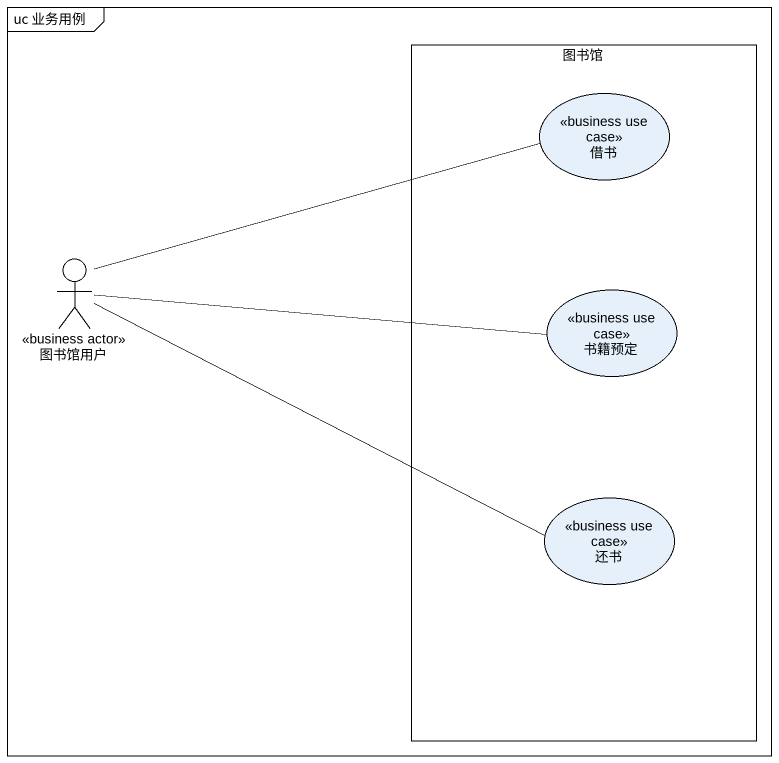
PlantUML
@startuml
mainframe uc 业务用例
rectangle 图书馆 {
  usecase 借书 <<business use case>>
  usecase 书籍预定 <<business use case>>
  usecase 还书 <<business use case>>
}
actor 图书馆用户 <<business actor>>
图书馆用户 -right- 借书
图书馆用户 -right- 书籍预定
图书馆用户 -right- 还书
@enduml
